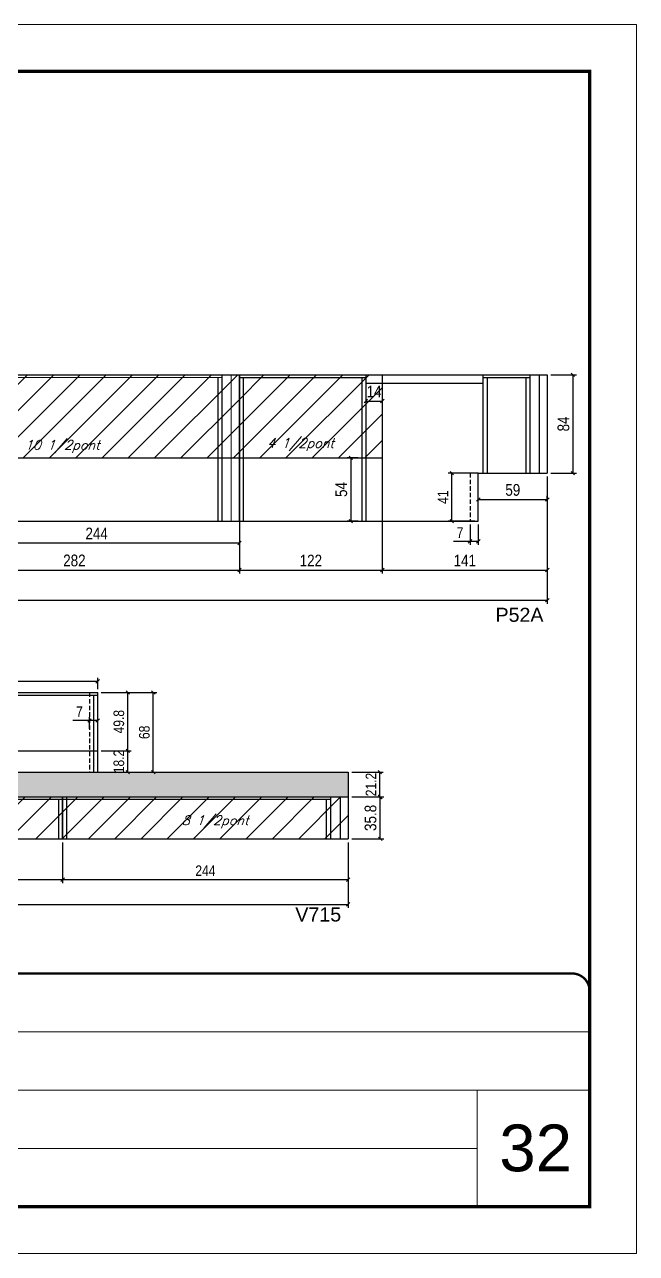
# Model space of a CAD drawing. Extents: x -20960 to -5926, y -2106 to 21915.
# Drawn here: x -6449 to -5926, y 12825 to 13875 of the extents above; entities that cross this region are included whole.
import ezdxf

# ---------------------------------------------------------------- set-up
doc = ezdxf.new("R2010")
doc.units = 0
for name, pattern in [('CONTINUO', [0]), ('DASHED', [0.75, 0.5, -0.25]), ('HIDDEN', [0.375, 0.25, -0.125])]:
    doc.linetypes.add(name, pattern=pattern)
for name, color, linetype in [('5', 5, 'Continuous'), ('COTA', 241, 'Continuous'), ('Painéis', 200, 'Continuous'), ('Reaproveitamento', 251, 'Continuous'), ('SARR_2.2x7', 40, 'Continuous'), ('SARR_3.5x7', 81, 'Continuous'), ('texto', 7, 'Continuous')]:
    doc.layers.add(name, color=color, linetype=linetype)
for name, color, linetype, lineweight in [('CARIMBO', 255, 'Continuous', 9), ('Folhas', 255, 'Continuous', 9), ('Sarr 2.2x7', 40, 'Continuous', 9), ('SARRAFO DE PRESSAO', 251, 'DASHED', 9)]:
    doc.layers.add(name, color=color, linetype=linetype, lineweight=lineweight)
doc.styles.add('ARIAL', font='arial.ttf')
doc.styles.add('COTA TECNICA', font='techl___.ttf', dxfattribs={"height": 10})
doc.styles.add('COTA TECNICA-50', font='techl___.ttf', dxfattribs={"height": 9})
doc.styles.add('Romans', font='romans.shx')
doc.styles.get("Standard").update_dxf_attribs({"font": 'arial.ttf'})
doc.dimstyles.new('COTA PAINEL-50', dxfattribs={"dimtxt": 9, "dimasz": 3, "dimexe": 3, "dimexo": 3, "dimgap": 3, "dimtad": 1, "dimdec": 1, "dimzin": 12, "dimdsep": 46, "dimtxsty": 'COTA TECNICA-50', "dimblk1": 'OBLIQUE', "dimblk2": 'OBLIQUE', "dimsah": 1, "dimcen": 0.9, "dimclrd": 4, "dimclre": 4, "dimclrt": 240, "dimadec": 1, "dimazin": 3, "dimtfac": 1, "dimtdec": 1, "dimtmove": 0, "dimatfit": 3, "dimfxl": 1, "dimtolj": 1, "dimtzin": 12, "dimarcsym": 0})
doc.dimstyles.new('PAINEL', dxfattribs={"dimtxt": 10, "dimasz": 3, "dimexe": 3, "dimexo": 3, "dimgap": 3, "dimtad": 1, "dimdec": 1, "dimzin": 12, "dimdsep": 46, "dimtxsty": 'COTA TECNICA', "dimblk1": 'OBLIQUE', "dimblk2": 'OBLIQUE', "dimsah": 1, "dimcen": 0.9, "dimclrd": 4, "dimclre": 4, "dimclrt": 240, "dimadec": 1, "dimazin": 3, "dimtfac": 1, "dimtdec": 1, "dimtmove": 0, "dimatfit": 3, "dimfxl": 1, "dimtolj": 1, "dimtzin": 12, "dimarcsym": 0})
pattern_1 = [(45, (4934.373, -2253.008), (-11.22532, 11.22532), [])]
pattern_2 = [(45, (-149327.241, -6880.679), (-11.2253202, 11.2253202), [])]

# ---------------------------------------------------------------- blocks, each defined once
blk = doc.blocks.new('9999999999')
at = {"color": 30, "linetype": 'CONTINUO'}
for p, q in [((98564.6, 34379.6), (99584, 34379.6)), ((98564.6, 34329.8), (99488, 34329.8)), ((99584, 34329.8), (99488, 34329.8)), ((99488, 34329.8), (99488, 34230.2)), ((98564.6, 34280), (99488, 34280))]:
    blk.add_line(p, q, dxfattribs=at)
at = {"color": 30, "linetype": 'CONTINUO', "const_width": 2}
blk.add_lwpolyline([(99584, 34230.2), (99584, 34414.4, 0.414214), (99569, 34429.4), (98229, 34429.4, 0.414214), (98214, 34414.4), (98214, 34245.2, 0.414214), (98229, 34230.2), (99584, 34230.2)], format="xyb", dxfattribs=at)
at = {"layer": 'Folhas'}
blk.add_lwpolyline([(98139, 34190.2), (99624, 34190.2), (99624, 35240.2), (98139, 35240.2)], close=True, dxfattribs=at)
at = {"layer": 'Folhas', "color": 30, "const_width": 3}
blk.add_lwpolyline([(98214, 34230.2), (99584, 34230.2), (99584, 35200.2), (98214, 35200.2)], close=True, dxfattribs=at)
blk = doc.blocks.new('_Oblique')
at = {"color": 0, "linetype": 'ByBlock', "lineweight": -2}
blk.add_line((-0.5, -0.5), (0.5, 0.5), dxfattribs=at)
blk = doc.blocks.new('*D1042')
at = {"layer": 'COTA', "color": 4, "lineweight": -2, "ltscale": 25, "transparency": 16777216}
for p, q in [((-6265.6, 13484.1), (-6265.6, 13429.4)), ((-6509.6, 13448.1), (-6509.6, 13429.4)), ((-6509.6, 13432.4), (-6265.6, 13432.4))]:
    blk.add_line(p, q, dxfattribs=at)
at = {"layer": 'Defpoints', "color": 0, "ltscale": 25, "transparency": 16777216}
for p in [(-6265.6, 13487.1), (-6509.6, 13451.1), (-6265.6, 13432.4)]:
    blk.add_point(p, dxfattribs=at)
at = {"layer": 'COTA', "color": 4, "lineweight": -2, "ltscale": 25, "transparency": 16777216, "xscale": 3, "yscale": 3, "zscale": 3, "rotation": 180}
blk.add_blockref('_Oblique', (-6509.6, 13432.4), dxfattribs=at)
at = {"layer": 'COTA', "color": 4, "lineweight": -2, "ltscale": 25, "transparency": 16777216, "xscale": 3, "yscale": 3, "zscale": 3}
blk.add_blockref('_Oblique', (-6265.6, 13432.4), dxfattribs=at)
at = {"layer": 'COTA', "color": 240, "ltscale": 25, "transparency": 16777216, "insert": (-6387.6, 13440.5), "char_height": 10, "attachment_point": 5, "style": 'COTA TECNICA'}
blk.add_mtext('\\A1;244', dxfattribs=at)
blk = doc.blocks.new('*D1025')
at = {"layer": 'COTA', "color": 4, "lineweight": -2, "ltscale": 25, "transparency": 16777216}
for p, q in [((-6002.6, 13489.1), (-6002.6, 13380.5)), ((-7069.6, 13448.1), (-7069.6, 13380.5)), ((-7069.6, 13383.5), (-6002.6, 13383.5))]:
    blk.add_line(p, q, dxfattribs=at)
at = {"layer": 'Defpoints', "color": 0, "ltscale": 25, "transparency": 16777216}
for p in [(-6002.6, 13492.1), (-7069.6, 13451.1), (-6002.6, 13383.5)]:
    blk.add_point(p, dxfattribs=at)
at = {"layer": 'COTA', "color": 4, "lineweight": -2, "ltscale": 25, "transparency": 16777216, "xscale": 3, "yscale": 3, "zscale": 3, "rotation": 180}
blk.add_blockref('_Oblique', (-7069.6, 13383.5), dxfattribs=at)
at = {"layer": 'COTA', "color": 4, "lineweight": -2, "ltscale": 25, "transparency": 16777216, "xscale": 3, "yscale": 3, "zscale": 3}
blk.add_blockref('_Oblique', (-6002.6, 13383.5), dxfattribs=at)
at = {"layer": 'COTA', "color": 240, "ltscale": 25, "transparency": 16777216, "insert": (-6536.1, 13391.6), "char_height": 10, "attachment_point": 5, "style": 'COTA TECNICA'}
blk.add_mtext('\\A1;1067', dxfattribs=at)
blk = doc.blocks.new('*D1027')
at = {"layer": 'COTA', "color": 4, "lineweight": -2, "ltscale": 25, "transparency": 16777216}
for p, q in [((-6265.6, 13502.1), (-6265.6, 13406.3)), ((-6547.6, 13448.1), (-6547.6, 13406.3)), ((-6547.6, 13409.3), (-6265.6, 13409.3))]:
    blk.add_line(p, q, dxfattribs=at)
at = {"layer": 'Defpoints', "color": 0, "ltscale": 25, "transparency": 16777216}
for p in [(-6265.6, 13505.1), (-6547.6, 13451.1), (-6265.6, 13409.3)]:
    blk.add_point(p, dxfattribs=at)
at = {"layer": 'COTA', "color": 4, "lineweight": -2, "ltscale": 25, "transparency": 16777216, "xscale": 3, "yscale": 3, "zscale": 3, "rotation": 180}
blk.add_blockref('_Oblique', (-6547.6, 13409.3), dxfattribs=at)
at = {"layer": 'COTA', "color": 4, "lineweight": -2, "ltscale": 25, "transparency": 16777216, "xscale": 3, "yscale": 3, "zscale": 3}
blk.add_blockref('_Oblique', (-6265.6, 13409.3), dxfattribs=at)
at = {"layer": 'COTA', "color": 240, "ltscale": 25, "transparency": 16777216, "insert": (-6406.6, 13417.4), "char_height": 10, "attachment_point": 5, "style": 'COTA TECNICA'}
blk.add_mtext('\\A1;282', dxfattribs=at)
blk = doc.blocks.new('*D1043')
at = {"layer": 'COTA', "color": 4, "lineweight": -2, "ltscale": 25, "transparency": 16777216}
for p, q in [((-5999.6, 13576.1), (-5977.8, 13576.1)), ((-5980.8, 13576.1), (-5980.8, 13492.1)), ((-5999.6, 13492.1), (-5977.8, 13492.1))]:
    blk.add_line(p, q, dxfattribs=at)
at = {"layer": 'Defpoints', "color": 0, "ltscale": 25, "transparency": 16777216}
for p in [(-6002.6, 13576.1), (-6002.6, 13492.1), (-5980.8, 13492.1)]:
    blk.add_point(p, dxfattribs=at)
at = {"layer": 'COTA', "color": 4, "lineweight": -2, "ltscale": 25, "transparency": 16777216, "xscale": 3, "yscale": 3, "zscale": 3}
for p, rotation in [((-5980.8, 13576.1), 90), ((-5980.8, 13492.1), 270)]:
    blk.add_blockref('_Oblique', p, dxfattribs=dict(at, rotation=rotation))
at = {"layer": 'COTA', "color": 240, "ltscale": 25, "transparency": 16777216, "insert": (-5988.8, 13534.1), "char_height": 10, "attachment_point": 5, "rotation": 90, "style": 'COTA TECNICA'}
blk.add_mtext('\\A1;84', dxfattribs=at)
blk = doc.blocks.new('*D1028')
at = {"layer": 'COTA', "color": 4, "lineweight": -2, "ltscale": 25, "transparency": 16777216}
for p, q in [((-6143.6, 13502.1), (-6143.6, 13406.3)), ((-6265.6, 13448.1), (-6265.6, 13406.3)), ((-6265.6, 13409.3), (-6143.6, 13409.3))]:
    blk.add_line(p, q, dxfattribs=at)
at = {"layer": 'Defpoints', "color": 0, "ltscale": 25, "transparency": 16777216}
for p in [(-6143.6, 13505.1), (-6265.6, 13451.1), (-6143.6, 13409.3)]:
    blk.add_point(p, dxfattribs=at)
at = {"layer": 'COTA', "color": 4, "lineweight": -2, "ltscale": 25, "transparency": 16777216, "xscale": 3, "yscale": 3, "zscale": 3, "rotation": 180}
blk.add_blockref('_Oblique', (-6265.6, 13409.3), dxfattribs=at)
at = {"layer": 'COTA', "color": 4, "lineweight": -2, "ltscale": 25, "transparency": 16777216, "xscale": 3, "yscale": 3, "zscale": 3}
blk.add_blockref('_Oblique', (-6143.6, 13409.3), dxfattribs=at)
at = {"layer": 'COTA', "color": 240, "ltscale": 25, "transparency": 16777216, "insert": (-6204.6, 13417.4), "char_height": 10, "attachment_point": 5, "style": 'COTA TECNICA'}
blk.add_mtext('\\A1;122', dxfattribs=at)
blk = doc.blocks.new('*D1029')
at = {"layer": 'COTA', "color": 4, "lineweight": -2, "ltscale": 25, "transparency": 16777216}
for p, q in [((-6143.6, 13484.1), (-6143.6, 13406.3)), ((-6002.6, 13461.1), (-6002.6, 13406.3)), ((-6143.6, 13409.3), (-6002.6, 13409.3))]:
    blk.add_line(p, q, dxfattribs=at)
at = {"layer": 'Defpoints', "color": 0, "ltscale": 25, "transparency": 16777216}
for p in [(-6143.6, 13487.1), (-6002.6, 13464.1), (-6002.6, 13409.3)]:
    blk.add_point(p, dxfattribs=at)
at = {"layer": 'COTA', "color": 4, "lineweight": -2, "ltscale": 25, "transparency": 16777216, "xscale": 3, "yscale": 3, "zscale": 3, "rotation": 180}
blk.add_blockref('_Oblique', (-6143.6, 13409.3), dxfattribs=at)
at = {"layer": 'COTA', "color": 4, "lineweight": -2, "ltscale": 25, "transparency": 16777216, "xscale": 3, "yscale": 3, "zscale": 3}
blk.add_blockref('_Oblique', (-6002.6, 13409.3), dxfattribs=at)
at = {"layer": 'COTA', "color": 240, "ltscale": 25, "transparency": 16777216, "insert": (-6073.1, 13417.4), "char_height": 10, "attachment_point": 5, "style": 'COTA TECNICA'}
blk.add_mtext('\\A1;141', dxfattribs=at)
blk = doc.blocks.new('*D1044')
at = {"layer": 'COTA', "color": 4, "lineweight": -2, "ltscale": 25, "transparency": 16777216}
for p, q in [((-6157.6, 13566.1), (-6157.6, 13550.7)), ((-6143.6, 13566.1), (-6143.6, 13550.7)), ((-6157.6, 13553.7), (-6143.6, 13553.7))]:
    blk.add_line(p, q, dxfattribs=at)
at = {"layer": 'Defpoints', "color": 0, "ltscale": 25, "transparency": 16777216}
for p in [(-6157.6, 13569.1), (-6143.6, 13569.1), (-6143.6, 13553.7)]:
    blk.add_point(p, dxfattribs=at)
at = {"layer": 'COTA', "color": 4, "lineweight": -2, "ltscale": 25, "transparency": 16777216, "xscale": 3, "yscale": 3, "zscale": 3, "rotation": 180}
blk.add_blockref('_Oblique', (-6157.6, 13553.7), dxfattribs=at)
at = {"layer": 'COTA', "color": 4, "lineweight": -2, "ltscale": 25, "transparency": 16777216, "xscale": 3, "yscale": 3, "zscale": 3}
blk.add_blockref('_Oblique', (-6143.6, 13553.7), dxfattribs=at)
at = {"layer": 'COTA', "color": 240, "ltscale": 25, "transparency": 16777216, "insert": (-6150.6, 13561.8), "char_height": 10, "attachment_point": 5, "style": 'COTA TECNICA'}
blk.add_mtext('\\A1;14', dxfattribs=at)
blk = doc.blocks.new('*D1031')
at = {"layer": 'COTA', "color": 4, "lineweight": -2, "ltscale": 25, "transparency": 16777216}
for p, q in [((-6061.6, 13468.1), (-6061.6, 13472.6)), ((-6002.6, 13468.1), (-6002.6, 13472.6)), ((-6061.6, 13469.6), (-6002.6, 13469.6))]:
    blk.add_line(p, q, dxfattribs=at)
at = {"layer": 'Defpoints', "color": 0, "ltscale": 25, "transparency": 16777216}
for p in [(-6061.6, 13465.1), (-6002.6, 13469.6), (-6002.6, 13465.1)]:
    blk.add_point(p, dxfattribs=at)
at = {"layer": 'COTA', "color": 4, "lineweight": -2, "ltscale": 25, "transparency": 16777216, "xscale": 3, "yscale": 3, "zscale": 3, "rotation": 180}
blk.add_blockref('_Oblique', (-6061.6, 13469.6), dxfattribs=at)
at = {"layer": 'COTA', "color": 4, "lineweight": -2, "ltscale": 25, "transparency": 16777216, "xscale": 3, "yscale": 3, "zscale": 3}
blk.add_blockref('_Oblique', (-6002.6, 13469.6), dxfattribs=at)
at = {"layer": 'COTA', "color": 240, "ltscale": 25, "transparency": 16777216, "insert": (-6032.1, 13477.7), "char_height": 10, "attachment_point": 5, "style": 'COTA TECNICA'}
blk.add_mtext('\\A1;59', dxfattribs=at)
blk = doc.blocks.new('*D1045')
at = {"layer": 'COTA', "color": 4, "lineweight": -2, "ltscale": 25, "transparency": 16777216}
for p, q in [((-6164.1, 13505.1), (-6173.5, 13505.1)), ((-6170.5, 13505.1), (-6170.5, 13451.1)), ((-6164.1, 13451.1), (-6173.5, 13451.1))]:
    blk.add_line(p, q, dxfattribs=at)
at = {"layer": 'Defpoints', "color": 0, "ltscale": 25, "transparency": 16777216}
for p in [(-6161.1, 13505.1), (-6170.5, 13451.1), (-6161.1, 13451.1)]:
    blk.add_point(p, dxfattribs=at)
at = {"layer": 'COTA', "color": 4, "lineweight": -2, "ltscale": 25, "transparency": 16777216, "xscale": 3, "yscale": 3, "zscale": 3}
for p, rotation in [((-6170.5, 13505.1), 90), ((-6170.5, 13451.1), 270)]:
    blk.add_blockref('_Oblique', p, dxfattribs=dict(at, rotation=rotation))
at = {"layer": 'COTA', "color": 240, "ltscale": 25, "transparency": 16777216, "insert": (-6178.6, 13478.1), "char_height": 10, "attachment_point": 5, "rotation": 90, "style": 'COTA TECNICA'}
blk.add_mtext('\\A1;54', dxfattribs=at)
blk = doc.blocks.new('*D1050')
at = {"layer": 'COTA', "color": 4, "lineweight": -2, "transparency": 16777216}
for p, q in [((-6064.6, 13492.1), (-6087.2, 13492.1)), ((-6084.2, 13451.1), (-6084.2, 13492.1)), ((-6064.6, 13451.1), (-6087.2, 13451.1))]:
    blk.add_line(p, q, dxfattribs=at)
at = {"layer": 'Defpoints', "color": 0, "transparency": 16777216}
for p in [(-6084.2, 13492.1), (-6061.6, 13492.1), (-6061.6, 13451.1)]:
    blk.add_point(p, dxfattribs=at)
at = {"layer": 'COTA', "color": 4, "lineweight": -2, "transparency": 16777216, "xscale": 3, "yscale": 3, "zscale": 3}
for p, rotation in [((-6084.2, 13492.1), 90), ((-6084.2, 13451.1), 270)]:
    blk.add_blockref('_Oblique', p, dxfattribs=dict(at, rotation=rotation))
at = {"layer": 'COTA', "color": 240, "transparency": 16777216, "insert": (-6091.7, 13471.6), "char_height": 9, "attachment_point": 5, "rotation": 90, "style": 'COTA TECNICA-50'}
blk.add_mtext('\\A1;41', dxfattribs=at)
blk = doc.blocks.new('*D1051')
at = {"layer": 'COTA', "color": 4, "lineweight": -2, "transparency": 16777216}
for p, q in [((-6068.6, 13448.1), (-6068.6, 13430.8)), ((-6061.6, 13448.1), (-6061.6, 13430.8)), ((-6068.6, 13433.8), (-6082.8, 13433.8)), ((-6061.6, 13433.8), (-6068.6, 13433.8))]:
    blk.add_line(p, q, dxfattribs=at)
at = {"layer": 'Defpoints', "color": 0, "transparency": 16777216}
for p in [(-6068.6, 13451.1), (-6061.6, 13451.1), (-6068.6, 13433.8)]:
    blk.add_point(p, dxfattribs=at)
at = {"layer": 'COTA', "color": 4, "lineweight": -2, "transparency": 16777216, "xscale": 3, "yscale": 3, "zscale": 3, "rotation": 180}
blk.add_blockref('_Oblique', (-6068.6, 13433.8), dxfattribs=at)
at = {"layer": 'COTA', "color": 4, "lineweight": -2, "transparency": 16777216, "xscale": 3, "yscale": 3, "zscale": 3}
blk.add_blockref('_Oblique', (-6061.6, 13433.8), dxfattribs=at)
at = {"layer": 'COTA', "color": 240, "transparency": 16777216, "insert": (-6077.2, 13441.3), "char_height": 9, "attachment_point": 5, "style": 'COTA TECNICA-50'}
blk.add_mtext('\\A1;7', dxfattribs=at)
blk = doc.blocks.new('*D1054')
at = {"layer": 'COTA', "color": 4, "lineweight": -2, "ltscale": 25, "transparency": 16777216}
for p, q in [((-6169.7, 13215.4), (-6142.3, 13215.4)), ((-6145.3, 13179.6), (-6145.3, 13215.4)), ((-6169.7, 13179.6), (-6142.3, 13179.6))]:
    blk.add_line(p, q, dxfattribs=at)
at = {"layer": 'Defpoints', "color": 0, "ltscale": 25, "transparency": 16777216}
for p in [(-6172.7, 13215.4), (-6145.3, 13215.4), (-6172.7, 13179.6)]:
    blk.add_point(p, dxfattribs=at)
at = {"layer": 'COTA', "color": 4, "lineweight": -2, "ltscale": 25, "transparency": 16777216, "xscale": 3, "yscale": 3, "zscale": 3}
for p, rotation in [((-6145.3, 13215.4), 90), ((-6145.3, 13179.6), 270)]:
    blk.add_blockref('_Oblique', p, dxfattribs=dict(at, rotation=rotation))
at = {"layer": 'COTA', "color": 240, "ltscale": 25, "transparency": 16777216, "insert": (-6153.6, 13197.5), "char_height": 10, "attachment_point": 5, "rotation": 90, "style": 'COTA TECNICA'}
blk.add_mtext('\\A1;35.8', dxfattribs=at)
blk = doc.blocks.new('*D1057')
at = {"layer": 'COTA', "color": 4, "lineweight": -2, "transparency": 16777216}
for p, q in [((-6169.7, 13236.6), (-6142.7, 13236.6)), ((-6145.7, 13215.4), (-6145.7, 13236.6)), ((-6169.7, 13215.4), (-6142.7, 13215.4))]:
    blk.add_line(p, q, dxfattribs=at)
at = {"layer": 'Defpoints', "color": 0, "transparency": 16777216}
for p in [(-6172.7, 13236.6), (-6145.7, 13236.6), (-6172.7, 13215.4)]:
    blk.add_point(p, dxfattribs=at)
at = {"layer": 'COTA', "color": 4, "lineweight": -2, "transparency": 16777216, "xscale": 3, "yscale": 3, "zscale": 3}
for p, rotation in [((-6145.7, 13236.6), 90), ((-6145.7, 13215.4), 270)]:
    blk.add_blockref('_Oblique', p, dxfattribs=dict(at, rotation=rotation))
at = {"layer": 'COTA', "color": 240, "transparency": 16777216, "insert": (-6153.3, 13226), "char_height": 9, "attachment_point": 5, "rotation": 90, "style": 'COTA TECNICA-50'}
blk.add_mtext('\\A1;21.2', dxfattribs=at)
blk = doc.blocks.new('*D1061')
at = {"layer": 'COTA', "color": 4, "lineweight": -2, "transparency": 16777216}
for p, q in [((-6654.7, 13176.6), (-6654.7, 13141.8)), ((-6416.7, 13176.6), (-6416.7, 13141.8)), ((-6654.7, 13144.8), (-6416.7, 13144.8))]:
    blk.add_line(p, q, dxfattribs=at)
at = {"layer": 'Defpoints', "color": 0, "transparency": 16777216}
for p in [(-6654.7, 13179.6), (-6416.7, 13179.6), (-6416.7, 13144.8)]:
    blk.add_point(p, dxfattribs=at)
at = {"layer": 'COTA', "color": 4, "lineweight": -2, "transparency": 16777216, "xscale": 3, "yscale": 3, "zscale": 3, "rotation": 180}
blk.add_blockref('_Oblique', (-6654.7, 13144.8), dxfattribs=at)
at = {"layer": 'COTA', "color": 4, "lineweight": -2, "transparency": 16777216, "xscale": 3, "yscale": 3, "zscale": 3}
blk.add_blockref('_Oblique', (-6416.7, 13144.8), dxfattribs=at)
at = {"layer": 'COTA', "color": 240, "transparency": 16777216, "insert": (-6535.7, 13152.5), "char_height": 9, "attachment_point": 5, "style": 'COTA TECNICA-50'}
blk.add_mtext('\\A1;238', dxfattribs=at)
blk = doc.blocks.new('*D1062')
at = {"layer": 'COTA', "color": 4, "lineweight": -2, "transparency": 16777216}
for p, q in [((-6416.7, 13176.6), (-6416.7, 13141.8)), ((-6172.7, 13176.6), (-6172.7, 13141.8)), ((-6416.7, 13144.8), (-6172.7, 13144.8))]:
    blk.add_line(p, q, dxfattribs=at)
at = {"layer": 'Defpoints', "color": 0, "transparency": 16777216}
for p in [(-6416.7, 13179.6), (-6172.7, 13179.6), (-6172.7, 13144.8)]:
    blk.add_point(p, dxfattribs=at)
at = {"layer": 'COTA', "color": 4, "lineweight": -2, "transparency": 16777216, "xscale": 3, "yscale": 3, "zscale": 3, "rotation": 180}
blk.add_blockref('_Oblique', (-6416.7, 13144.8), dxfattribs=at)
at = {"layer": 'COTA', "color": 4, "lineweight": -2, "transparency": 16777216, "xscale": 3, "yscale": 3, "zscale": 3}
blk.add_blockref('_Oblique', (-6172.7, 13144.8), dxfattribs=at)
at = {"layer": 'COTA', "color": 240, "transparency": 16777216, "insert": (-6294.7, 13152.4), "char_height": 9, "attachment_point": 5, "style": 'COTA TECNICA-50'}
blk.add_mtext('\\A1;244', dxfattribs=at)
blk = doc.blocks.new('*D1065')
at = {"layer": 'COTA', "color": 4, "lineweight": -2, "transparency": 16777216}
for p, q in [((-6579.7, 13307.6), (-6579.7, 13317.2)), ((-6579.7, 13314.2), (-6386.7, 13314.2)), ((-6386.7, 13307.6), (-6386.7, 13317.2))]:
    blk.add_line(p, q, dxfattribs=at)
at = {"layer": 'Defpoints', "color": 0, "transparency": 16777216}
for p in [(-6386.7, 13314.2), (-6579.7, 13304.6), (-6386.7, 13304.6)]:
    blk.add_point(p, dxfattribs=at)
at = {"layer": 'COTA', "color": 4, "lineweight": -2, "transparency": 16777216, "xscale": 3, "yscale": 3, "zscale": 3, "rotation": 180}
blk.add_blockref('_Oblique', (-6579.7, 13314.2), dxfattribs=at)
at = {"layer": 'COTA', "color": 4, "lineweight": -2, "transparency": 16777216, "xscale": 3, "yscale": 3, "zscale": 3}
blk.add_blockref('_Oblique', (-6386.7, 13314.2), dxfattribs=at)
at = {"layer": 'COTA', "color": 240, "transparency": 16777216, "insert": (-6483.2, 13321.9), "char_height": 9, "attachment_point": 5, "style": 'COTA TECNICA-50'}
blk.add_mtext('\\A1;193', dxfattribs=at)
blk = doc.blocks.new('*D1066')
at = {"layer": 'COTA', "color": 4, "lineweight": -2, "transparency": 16777216}
for p, q in [((-6393.7, 13273.6), (-6393.7, 13283.7)), ((-6386.7, 13273.6), (-6386.7, 13283.7)), ((-6393.7, 13280.7), (-6407.9, 13280.7)), ((-6386.7, 13280.7), (-6393.7, 13280.7))]:
    blk.add_line(p, q, dxfattribs=at)
at = {"layer": 'Defpoints', "color": 0, "transparency": 16777216}
for p in [(-6393.7, 13280.7), (-6393.7, 13270.6), (-6386.7, 13270.6)]:
    blk.add_point(p, dxfattribs=at)
at = {"layer": 'COTA', "color": 4, "lineweight": -2, "transparency": 16777216, "xscale": 3, "yscale": 3, "zscale": 3, "rotation": 180}
blk.add_blockref('_Oblique', (-6393.7, 13280.7), dxfattribs=at)
at = {"layer": 'COTA', "color": 4, "lineweight": -2, "transparency": 16777216, "xscale": 3, "yscale": 3, "zscale": 3}
blk.add_blockref('_Oblique', (-6386.7, 13280.7), dxfattribs=at)
at = {"layer": 'COTA', "color": 240, "transparency": 16777216, "insert": (-6402.3, 13288.3), "char_height": 9, "attachment_point": 5, "style": 'COTA TECNICA-50'}
blk.add_mtext('\\A1;7', dxfattribs=at)
blk = doc.blocks.new('*D1067')
at = {"layer": 'COTA', "color": 4, "lineweight": -2, "transparency": 16777216}
for p, q in [((-6383.7, 13304.6), (-6336.2, 13304.6)), ((-6339.2, 13236.6), (-6339.2, 13304.6)), ((-6383.7, 13236.6), (-6336.2, 13236.6))]:
    blk.add_line(p, q, dxfattribs=at)
at = {"layer": 'Defpoints', "color": 0, "transparency": 16777216}
for p in [(-6386.7, 13304.6), (-6339.2, 13304.6), (-6386.7, 13236.6)]:
    blk.add_point(p, dxfattribs=at)
at = {"layer": 'COTA', "color": 4, "lineweight": -2, "transparency": 16777216, "xscale": 3, "yscale": 3, "zscale": 3}
for p, rotation in [((-6339.2, 13304.6), 90), ((-6339.2, 13236.6), 270)]:
    blk.add_blockref('_Oblique', p, dxfattribs=dict(at, rotation=rotation))
at = {"layer": 'COTA', "color": 240, "transparency": 16777216, "insert": (-6346.8, 13270.6), "char_height": 9, "attachment_point": 5, "rotation": 90, "style": 'COTA TECNICA-50'}
blk.add_mtext('\\A1;68', dxfattribs=at)
blk = doc.blocks.new('*D1068')
at = {"layer": 'COTA', "color": 4, "lineweight": -2, "transparency": 16777216}
for p, q in [((-6383.7, 13254.8), (-6358, 13254.8)), ((-6361, 13236.6), (-6361, 13254.8)), ((-6383.7, 13236.6), (-6358, 13236.6))]:
    blk.add_line(p, q, dxfattribs=at)
at = {"layer": 'Defpoints', "color": 0, "transparency": 16777216}
for p in [(-6386.7, 13254.8), (-6361, 13254.8), (-6386.7, 13236.6)]:
    blk.add_point(p, dxfattribs=at)
at = {"layer": 'COTA', "color": 4, "lineweight": -2, "transparency": 16777216, "xscale": 3, "yscale": 3, "zscale": 3}
for p, rotation in [((-6361, 13254.8), 90), ((-6361, 13236.6), 270)]:
    blk.add_blockref('_Oblique', p, dxfattribs=dict(at, rotation=rotation))
at = {"layer": 'COTA', "color": 240, "transparency": 16777216, "insert": (-6368.6, 13245.7), "char_height": 9, "attachment_point": 5, "rotation": 90, "style": 'COTA TECNICA-50'}
blk.add_mtext('\\A1;18.2', dxfattribs=at)
blk = doc.blocks.new('*D1069')
at = {"layer": 'COTA', "color": 4, "lineweight": -2, "transparency": 16777216}
for p, q in [((-6383.7, 13304.6), (-6358, 13304.6)), ((-6361, 13254.8), (-6361, 13304.6)), ((-6383.7, 13254.8), (-6358, 13254.8))]:
    blk.add_line(p, q, dxfattribs=at)
at = {"layer": 'Defpoints', "color": 0, "transparency": 16777216}
for p in [(-6386.7, 13304.6), (-6361, 13304.6), (-6386.7, 13254.8)]:
    blk.add_point(p, dxfattribs=at)
at = {"layer": 'COTA', "color": 4, "lineweight": -2, "transparency": 16777216, "xscale": 3, "yscale": 3, "zscale": 3}
for p, rotation in [((-6361, 13304.6), 90), ((-6361, 13254.8), 270)]:
    blk.add_blockref('_Oblique', p, dxfattribs=dict(at, rotation=rotation))
at = {"layer": 'COTA', "color": 240, "transparency": 16777216, "insert": (-6368.6, 13279.7), "char_height": 9, "attachment_point": 5, "rotation": 90, "style": 'COTA TECNICA-50'}
blk.add_mtext('\\A1;49.8', dxfattribs=at)
blk = doc.blocks.new('*D1070')
at = {"layer": 'COTA', "color": 4, "lineweight": -2, "transparency": 16777216}
for p, q in [((-7069.7, 13176.6), (-7069.7, 13120.6)), ((-6172.7, 13176.6), (-6172.7, 13120.6)), ((-7069.7, 13123.6), (-6172.7, 13123.6))]:
    blk.add_line(p, q, dxfattribs=at)
at = {"layer": 'Defpoints', "color": 0, "transparency": 16777216}
for p in [(-7069.7, 13179.6), (-6172.7, 13179.6), (-6172.7, 13123.6)]:
    blk.add_point(p, dxfattribs=at)
at = {"layer": 'COTA', "color": 4, "lineweight": -2, "transparency": 16777216, "xscale": 3, "yscale": 3, "zscale": 3, "rotation": 180}
blk.add_blockref('_Oblique', (-7069.7, 13123.6), dxfattribs=at)
at = {"layer": 'COTA', "color": 4, "lineweight": -2, "transparency": 16777216, "xscale": 3, "yscale": 3, "zscale": 3}
blk.add_blockref('_Oblique', (-6172.7, 13123.6), dxfattribs=at)
at = {"layer": 'COTA', "color": 240, "transparency": 16777216, "insert": (-6621.2, 13131.2), "char_height": 9, "attachment_point": 5, "style": 'COTA TECNICA-50'}
blk.add_mtext('\\A1;897', dxfattribs=at)

msp = doc.modelspace()

# ---------------------------------------------------------------- hatches: boundary and pattern name
at = {"layer": 'COTA', "ltscale": 25}
h = msp.add_hatch(dxfattribs=at)
h.set_pattern_fill('AR-CONC', color=256, scale=0.03)
h.set_pattern_definition([(50, (4937.8718, -2339.9744), (5.4655401, -0.4781726), [0.5715, -6.2865]), (355, (4937.872, -2339.9744), (-1.0573026, 5.7317054), [0.4572, -5.0292175]), (100.451445, (4938.327, -2340.014), (4.4082374, 5.2535326), [0.4857003, -5.3427073]), (46.1842, (4937.872, -2338.4504), (8.1323712, -1.2612698), [0.85725, -9.42975]), (96.635558, (4938.5495, -2338.5555), (7.122124, 7.4227837), [0.7285507, -8.0140682]), (351.18415, (4937.872, -2338.45), (7.122124, 7.4227837), [0.685799, -7.543792]), (21, (4938.6338, -2338.8314), (4.5484317, -3.0679559), [0.5715, -6.2865]), (326, (4938.634, -2338.8314), (1.8540609, 5.525639), [0.4572, -5.0292]), (71.451445, (4939.013, -2339.087), (6.4024926, 2.457683), [0.4857003, -5.3426981]), (37.5, (4937.8718, -2339.9744), (0.0926581, 2.53665117), [0, -4.96824, 0, -5.1054, 0, -5.04825]), (7.5, (4937.8718, -2339.9744), (2.00458988, 3.00541724), [0, -2.91084, 0, -4.85394, 0, -1.92405]), (327.5, (4936.1725, -2339.9744), (4.06771786, -0.17186232), [0, -1.905, 0, -5.9436, 0, -7.8867]), (317.5, (4935.4105, -2339.9744), (4.44387544, 0.7627947), [0, -2.4765, 0, -3.94716, 0, -5.6007])])
h.paths.add_polyline_path([(-7069.71, 13236.6), (-7069.71, 13215.4), (-6639.71, 13215.4), (-6416.71, 13215.4), (-6172.71, 13215.4), (-6172.71, 13236.6)])
at = {"layer": 'Reaproveitamento'}
h = msp.add_hatch(dxfattribs=at)
h.set_pattern_fill('ANSI31', color=256, scale=5)
h.set_pattern_definition(pattern_1)
h.paths.add_polyline_path([(-6509.62, 13576.09), (-6509.62, 13505.09), (-6265.62, 13505.09), (-6265.62, 13576.09)])
h = msp.add_hatch(dxfattribs=at)
h.set_pattern_fill('ANSI31', color=256, scale=5)
h.set_pattern_definition(pattern_1)
h.paths.add_polyline_path([(-6265.62, 13576.09), (-6265.62, 13505.09), (-6157.62, 13505.09), (-6143.6, 13505.09), (-6143.6, 13576.09), (-6157.62, 13576.09)])
at = {"layer": 'Reaproveitamento', "ltscale": 25}
h = msp.add_hatch(dxfattribs=at)
h.set_pattern_fill('ANSI31', color=256, scale=5)
h.set_pattern_definition(pattern_2)
h.paths.add_polyline_path([(-6654.71, 13179.6), (-6416.71, 13179.6), (-6416.71, 13215.4), (-6654.71, 13215.4)])
h = msp.add_hatch(dxfattribs=at)
h.set_pattern_fill('ANSI31', color=256, scale=5)
h.set_pattern_definition(pattern_2)
h.paths.add_polyline_path([(-6416.71, 13179.6), (-6172.71, 13179.6), (-6172.71, 13215.4), (-6416.71, 13215.4)])

# ---------------------------------------------------------------- linework, layer by layer
at = {"layer": 'COTA', "ltscale": 25}
for p, q in [((-6386.71, 13236.6), (-6172.71, 13236.6)), ((-6172.71, 13236.6), (-6172.71, 13215.4))]:
    msp.add_line(p, q, dxfattribs=at)
at = {"layer": 'Painéis'}
for p, q in [((-6791.62, 13576.09), (-6265.62, 13576.09)), ((-6265.62, 13576.09), (-6265.62, 13487.09)), ((-6265.62, 13576.09), (-6157.62, 13576.09)), ((-6157.62, 13576.09), (-6002.6, 13576.09)), ((-6791.62, 13505.09), (-6265.62, 13505.09)), ((-6265.62, 13505.09), (-6157.62, 13505.09)), ((-6157.62, 13505.09), (-6143.6, 13505.09)), ((-6061.62, 13492.09), (-6002.6, 13492.09)), ((-6061.62, 13451.09), (-6061.62, 13492.09)), ((-6791.62, 13451.09), (-6265.62, 13451.09)), ((-6265.62, 13451.09), (-6143.6, 13451.09)), ((-6157.62, 13451.09), (-6061.62, 13451.09)), ((-7069.71, 13304.6), (-6386.71, 13304.6)), ((-6386.71, 13236.6), (-6386.71, 13304.6)), ((-7067.71, 13254.8), (-6386.71, 13254.8)), ((-7069.71, 13236.6), (-6386.71, 13236.6)), ((-6654.71, 13215.4), (-6416.71, 13215.4)), ((-7069.71, 13179.6), (-6172.71, 13179.6))]:
    msp.add_line(p, q, dxfattribs=at)
at = {"layer": 'Painéis', "ltscale": 25}
for p, q in [((-6265.62, 13451.09), (-6265.62, 13576.09)), ((-6143.6, 13576.09), (-6143.6, 13451.09)), ((-6002.6, 13576.09), (-6002.6, 13492.09)), ((-6416.71, 13179.6), (-6416.71, 13215.4)), ((-6416.71, 13215.4), (-6172.71, 13215.4)), ((-6172.71, 13215.4), (-6172.71, 13179.6))]:
    msp.add_line(p, q, dxfattribs=at)
at = {"layer": 'Sarr 2.2x7'}
for p, q in [((-6547.62, 13573.89), (-6280.62, 13573.89)), ((-6272.62, 13576.09), (-6272.62, 13451.09))]:
    msp.add_line(p, q, dxfattribs=at)
at = {"layer": 'SARR_2.2x7', "linetype": 'Continuous'}
for p, q in [((-6265.62, 13573.89), (-6157.62, 13573.89)), ((-6157.62, 13569.09), (-6143.6, 13569.09)), ((-6143.6, 13569.09), (-6057.62, 13569.09)), ((-6057.62, 13573.89), (-6017.6, 13573.89)), ((-6009.6, 13576.09), (-6009.6, 13492.09)), ((-6579.71, 13302.4), (-6386.71, 13302.4)), ((-6187.71, 13213.2), (-6639.71, 13213.2)), ((-6179.71, 13215.4), (-6179.71, 13179.6))]:
    msp.add_line(p, q, dxfattribs=at)
at = {"layer": 'SARR_2.2x7', "linetype": 'HIDDEN', "ltscale": 15}
for p, q in [((-6068.62, 13492.09), (-6068.62, 13451.09)), ((-6061.62, 13492.09), (-6068.62, 13492.09)), ((-6393.71, 13304.6), (-6393.71, 13236.6))]:
    msp.add_line(p, q, dxfattribs=at)
at = {"layer": 'SARR_3.5x7'}
for p, q in [((-6284.12, 13573.89), (-6284.12, 13451.09)), ((-6280.62, 13576.09), (-6280.62, 13451.09)), ((-6262.12, 13451.09), (-6262.12, 13573.89)), ((-6161.12, 13573.89), (-6161.12, 13451.09)), ((-6157.62, 13576.09), (-6157.62, 13451.09)), ((-6057.62, 13576.09), (-6057.62, 13492.09)), ((-6054.12, 13573.89), (-6054.12, 13492.09)), ((-6021.1, 13573.89), (-6021.1, 13492.09)), ((-6017.6, 13576.09), (-6017.6, 13492.09)), ((-6284.12, 13451.09), (-6280.62, 13451.09)), ((-6420.21, 13213.2), (-6420.21, 13179.6)), ((-6416.71, 13215.4), (-6416.71, 13179.6)), ((-6413.21, 13179.6), (-6413.21, 13215.4))]:
    msp.add_line(p, q, dxfattribs=at)
at = {"layer": 'SARR_3.5x7', "ltscale": 25}
for p, q in [((-6265.62, 13505.09), (-6265.62, 13451.09)), ((-6265.62, 13451.09), (-6262.12, 13451.09)), ((-6161.12, 13451.09), (-6157.62, 13451.09))]:
    msp.add_line(p, q, dxfattribs=at)
at = {"layer": 'SARR_3.5x7'}
for points in [[(-6390.21, 13302.4), (-6390.21, 13236.6)], [(-6191.21, 13179.6), (-6191.21, 13213.2)], [(-6187.71, 13215.4), (-6187.71, 13179.6)]]:
    msp.add_lwpolyline(points, dxfattribs=at)

# ---------------------------------------------------------------- block references
at = {"layer": 'SARRAFO DE PRESSAO', "color": 6, "linetype": 'ByBlock'}
msp.add_blockref('9999999999', (-105550.48, -21364.84), dxfattribs=at)

# ---------------------------------------------------------------- texts
at = {"layer": '5', "linetype": 'Continuous'}
for s, p in [('P52A', (-6046.88, 13365.04)), ('V715', (-6217.87, 13108.98))]:
    msp.add_text(s, height=12, rotation=359.99996, dxfattribs=at).set_placement(p)
at = {"layer": 'CARIMBO', "style": 'ARIAL'}
msp.add_text('32', height=40, dxfattribs=at).set_placement((-6043.64, 12895.51))
at = {"layer": 'texto', "color": 2, "char_height": 8, "attachment_point": 5, "style": 'Romans'}
for s, insert in [('{\\Q19;\\C256;10 1/2pont}', (-6416.96, 13514.82)), ('{\\Q19;\\C256;4 1/2pont}', (-6213.37, 13516.51)), ('{\\Q19;\\C256;8 1/2pont}', (-6286.33, 13194.12))]:
    msp.add_mtext(s, dxfattribs=dict(at, insert=insert))

# ---------------------------------------------------------------- dimensions: what is measured, and where the dimension line sits
at = {"layer": 'COTA', "ltscale": 25}
for base, p1, p2, picture, middle in [((-5980.75, 13492.09), (-6002.6, 13576.09), (-6002.6, 13492.09), '*D1043', (-5988.85, 13534.09)), ((-6170.52, 13451.09), (-6161.12, 13505.09), (-6161.12, 13451.09), '*D1045', (-6178.63, 13478.09)), ((-6145.34, 13215.4), (-6172.71, 13179.6), (-6172.71, 13215.4), '*D1054', (-6153.58, 13197.5))]:
    dim = msp.add_linear_dim(base=base, p1=p1, p2=p2, angle=90, dimstyle='PAINEL', dxfattribs=at)
    dim.commit()
    dim.dimension.update_dxf_attribs({"geometry": picture, "text_midpoint": middle})
dim = msp.add_linear_dim(base=(-6143.6, 13553.69), p1=(-6157.62, 13569.09), p2=(-6143.6, 13569.09), dimstyle='PAINEL', dxfattribs=at)
dim.commit()
dim.dimension.update_dxf_attribs({"geometry": '*D1044', "text_midpoint": (-6150.61, 13553.69), "dimtype": 160})
for base, p1, p2, picture, middle in [((-6265.62, 13409.3), (-6547.62, 13451.09), (-6265.62, 13505.09), '*D1027', (-6406.62, 13417.4)), ((-6143.6, 13409.3), (-6265.62, 13451.09), (-6143.6, 13505.09), '*D1028', (-6204.61, 13417.36)), ((-6002.6, 13383.48), (-7069.62, 13451.09), (-6002.6, 13492.09), '*D1025', (-6536.11, 13391.58)), ((-6002.6, 13469.59), (-6061.62, 13465.09), (-6002.6, 13465.09), '*D1031', (-6032.11, 13477.73))]:
    dim = msp.add_linear_dim(base=base, p1=p1, p2=p2, dimstyle='PAINEL', dxfattribs=at)
    dim.commit()
    dim.dimension.update_dxf_attribs({"geometry": picture, "text_midpoint": middle})
at = {"layer": 'COTA'}
for base, p1, p2, picture, middle in [((-6084.17, 13492.09), (-6061.62, 13451.09), (-6061.62, 13492.09), '*D1050', (-6091.74, 13471.59)), ((-6339.22, 13304.6), (-6386.71, 13236.6), (-6386.71, 13304.6), '*D1067', (-6346.83, 13270.6))]:
    dim = msp.add_linear_dim(base=base, p1=p1, p2=p2, angle=90, dimstyle='COTA PAINEL-50', dxfattribs=at)
    dim.commit()
    dim.dimension.update_dxf_attribs({"geometry": picture, "text_midpoint": middle})
at = {"layer": 'COTA', "ltscale": 25}
for base, p1, p2, picture, middle in [((-6265.62, 13432.41), (-6509.62, 13451.09), (-6265.62, 13487.09), '*D1042', (-6387.62, 13440.48)), ((-6002.6, 13409.3), (-6143.6, 13487.09), (-6002.6, 13464.09), '*D1029', (-6073.1, 13417.37))]:
    dim = msp.add_linear_dim(base=base, p1=p1, p2=p2, dimstyle='PAINEL', override={"dimtmove": 1}, dxfattribs=at)
    dim.commit()
    dim.dimension.update_dxf_attribs({"geometry": picture, "text_midpoint": middle})
at = {"layer": 'COTA'}
for base, p1, p2, picture, middle in [((-6068.62, 13433.77), (-6061.62, 13451.09), (-6068.62, 13451.09), '*D1051', (-6077.2, 13441.33)), ((-6393.71, 13280.72), (-6386.71, 13270.6), (-6393.71, 13270.6), '*D1066', (-6402.29, 13288.28)), ((-6172.71, 13123.57), (-7069.71, 13179.6), (-6172.71, 13179.6), '*D1070', (-6621.21, 13131.16))]:
    dim = msp.add_linear_dim(base=base, p1=p1, p2=p2, dimstyle='COTA PAINEL-50', dxfattribs=at)
    dim.commit()
    dim.dimension.update_dxf_attribs({"geometry": picture, "text_midpoint": middle})
for base, p1, p2, picture, middle in [((-6386.71, 13314.19), (-6579.71, 13304.6), (-6386.71, 13304.6), '*D1065', (-6483.21, 13321.92)), ((-6416.71, 13144.8), (-6654.71, 13179.6), (-6416.71, 13179.6), '*D1061', (-6535.71, 13152.52)), ((-6172.71, 13144.8), (-6416.71, 13179.6), (-6172.71, 13179.6), '*D1062', (-6294.71, 13152.37))]:
    dim = msp.add_linear_dim(base=base, p1=p1, p2=p2, dimstyle='COTA PAINEL-50', override={"dimtmove": 1}, dxfattribs=at)
    dim.commit()
    dim.dimension.update_dxf_attribs({"geometry": picture, "text_midpoint": middle})
dim = msp.add_linear_dim(base=(-6361.02, 13304.6), p1=(-6386.71, 13254.8), p2=(-6386.71, 13304.6), angle=90, dimstyle='COTA PAINEL-50', override={"dimtmove": 1}, dxfattribs=at)
dim.commit()
dim.dimension.update_dxf_attribs({"geometry": '*D1069', "text_midpoint": (-6368.62, 13279.7)})
dim = msp.add_linear_dim(base=(-6361.02, 13254.8), p1=(-6386.71, 13236.6), p2=(-6386.71, 13254.8), angle=90, dimstyle='COTA PAINEL-50', dxfattribs=at)
dim.commit()
dim.dimension.update_dxf_attribs({"geometry": '*D1068', "text_midpoint": (-6361.02, 13245.7), "dimtype": 160})
dim = msp.add_linear_dim(base=(-6145.73, 13236.6), p1=(-6172.71, 13215.4), p2=(-6172.71, 13236.6), angle=90, dimstyle='COTA PAINEL-50', override={"dimtmove": 1}, dxfattribs=at)
dim.commit()
dim.dimension.update_dxf_attribs({"geometry": '*D1057', "text_midpoint": (-6145.73, 13226), "dimtype": 160})

doc.saveas('drawing.dxf')
